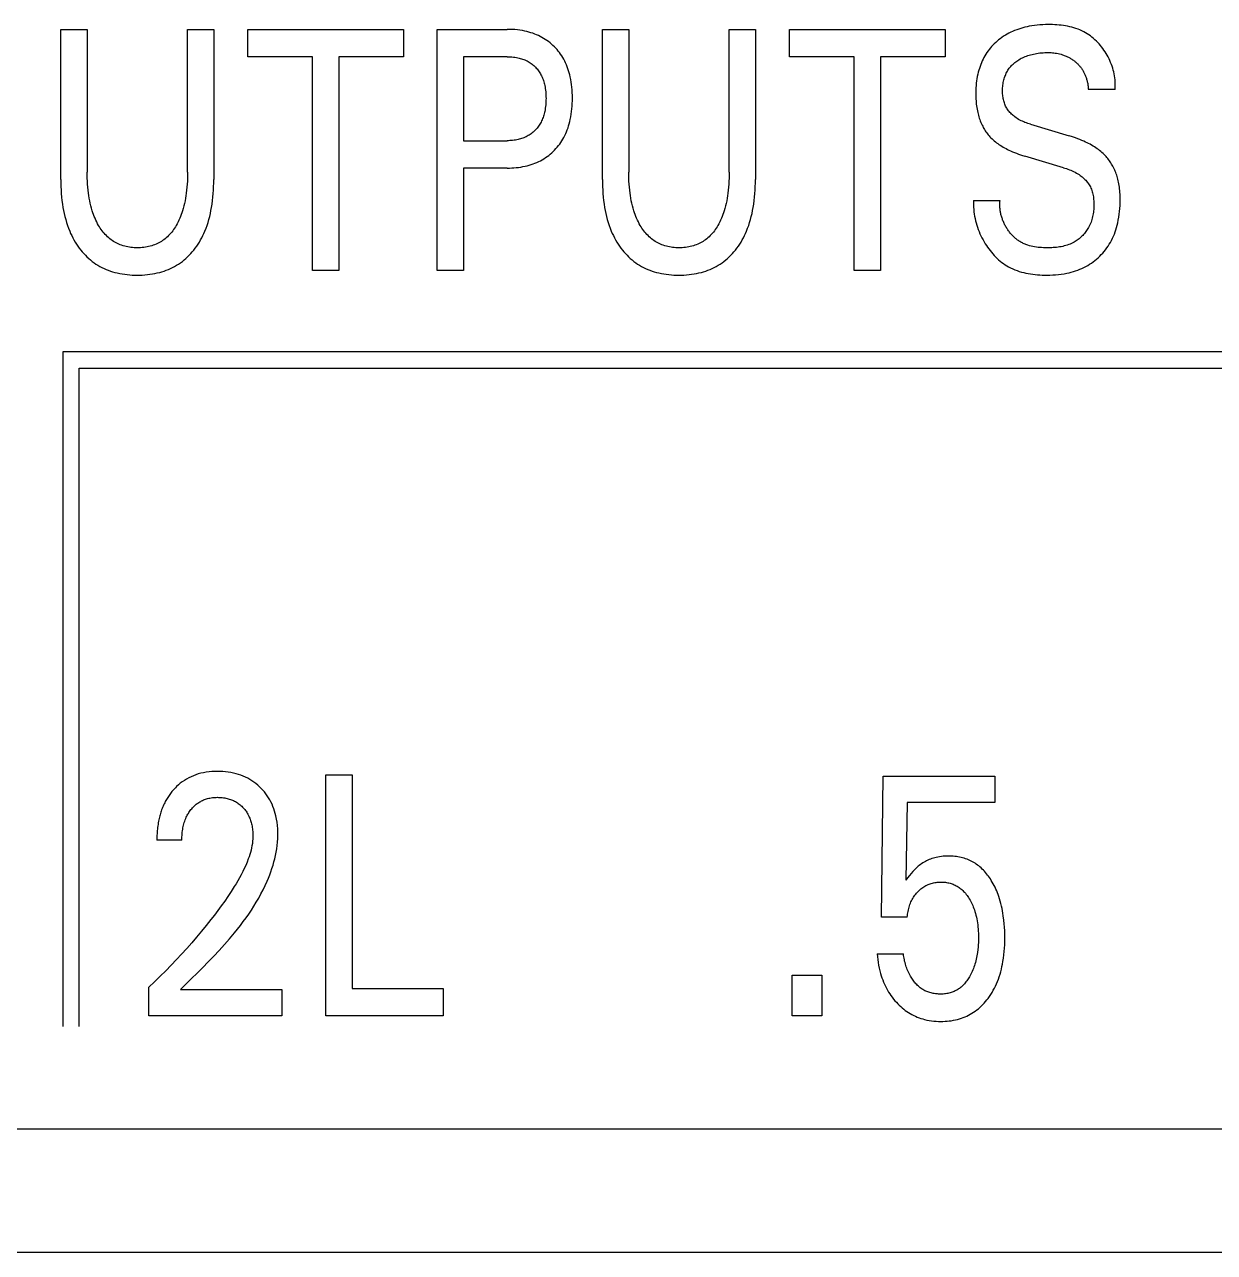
# Model space of a CAD drawing. Extents: x 867151 to 1787449, y -2071112 to -1028603.
# Drawn here: x 871182.14 to 871190.04, y -1032695.35 to -1032687.2 of the extents above; entities that cross this region are included whole.
import ezdxf

# ---------------------------------------------------------------- set-up
doc = ezdxf.new("R2010")
doc.units = 0
doc.header["$LTSCALE"] = 4
doc.header["$MEASUREMENT"] = 0
doc.layers.get('0').update_dxf_attribs({"linetype": 'CONTINUOUS'})
doc.layers.add('20000_FRONT_O', color=7, linetype='CONTINUOUS')

# ---------------------------------------------------------------- blocks, each defined once
blk = doc.blocks.new('CPU')
at = {"layer": '20000_FRONT_O', "color": 7, "linetype": 'Continuous'}
for p, q in [((82805.8953, 11012.3958), (82805.8953, 11013.3925)), ((82805.8953, 11013.3925), (82806.0703, 11013.3925)), ((82806.0703, 11013.3925), (82806.0703, 11012.4434)), ((82806.7371, 11012.4434), (82806.7371, 11013.3925)), ((82806.7371, 11013.3925), (82806.9113, 11013.3925)), ((82806.9113, 11013.3925), (82806.9113, 11012.3958)), ((82807.1372, 11013.2111), (82807.1372, 11013.3925)), ((82807.1372, 11013.3925), (82808.1704, 11013.3925)), ((82808.1704, 11013.3925), (82808.1704, 11013.2111)), ((82808.3945, 11011.7925), (82808.3945, 11013.3925)), ((82808.3945, 11013.3925), (82808.8598, 11013.3925)), ((82809.4921, 11012.3958), (82809.4921, 11013.3925)), ((82809.4921, 11013.3925), (82809.6672, 11013.3925)), ((82809.6672, 11013.3925), (82809.6672, 11012.4434)), ((82810.334, 11012.4434), (82810.334, 11013.3925)), ((82810.334, 11013.3925), (82810.5082, 11013.3925)), ((82810.5082, 11013.3925), (82810.5082, 11012.3958)), ((82810.734, 11013.2111), (82810.734, 11013.3925)), ((82810.734, 11013.3925), (82811.7673, 11013.3925)), ((82811.7673, 11013.3925), (82811.7673, 11013.2111)), ((82807.5662, 11013.2111), (82807.1372, 11013.2111)), ((82807.5662, 11011.7925), (82807.5662, 11013.2111)), ((82807.7413, 11013.2111), (82807.7413, 11011.7925)), ((82808.1704, 11013.2111), (82807.7413, 11013.2111)), ((82808.5696, 11013.2111), (82808.5696, 11012.6532)), ((82808.8598, 11013.2111), (82808.5696, 11013.2111)), ((82811.1631, 11013.2111), (82810.734, 11013.2111)), ((82811.1631, 11011.7925), (82811.1631, 11013.2111)), ((82811.3382, 11013.2111), (82811.3382, 11011.7925)), ((82811.7673, 11013.2111), (82811.3382, 11013.2111)), ((82812.8967, 11012.9922), (82812.7189, 11012.9922)), ((82812.3343, 11012.762), (82812.5919, 11012.6849)), ((82808.5696, 11012.6532), (82808.8598, 11012.6532)), ((82812.5538, 11012.474), (82812.2962, 11012.5511)), ((82808.5696, 11012.4717), (82808.5696, 11011.7925)), ((82808.8598, 11012.4717), (82808.5696, 11012.4717)), ((82811.9569, 11012.2563), (82812.1329, 11012.2563)), ((82807.7413, 11011.7925), (82807.5662, 11011.7925)), ((82808.5696, 11011.7925), (82808.3945, 11011.7925)), ((82811.3382, 11011.7925), (82811.1631, 11011.7925)), ((82805.908, 11011.2525), (82805.908, 11006.7725)), ((82828.658, 11011.2525), (82805.908, 11011.2525)), ((82806.018, 11006.7725), (82806.018, 11011.1425)), ((82806.018, 11011.1425), (82828.548, 11011.1425)), ((82807.6558, 11006.8425), (82807.6558, 11008.4425)), ((82807.6558, 11008.4425), (82807.8308, 11008.4425)), ((82807.8308, 11008.4425), (82807.8308, 11007.0239)), ((82811.3451, 11007.4979), (82811.3559, 11008.4334)), ((82811.3559, 11008.4334), (82812.0971, 11008.4334)), ((82812.0971, 11008.4334), (82812.0971, 11008.2588)), ((82811.5165, 11008.2588), (82811.5065, 11007.744)), ((82812.0971, 11008.2588), (82811.5165, 11008.2588)), ((82806.6996, 11008.0105), (82806.5336, 11008.0105)), ((82811.5165, 11007.4979), (82811.3451, 11007.4979)), ((82811.316, 11007.2541), (82811.4911, 11007.2541)), ((82810.7518, 11006.8425), (82810.7518, 11007.1124)), ((82810.7518, 11007.1124), (82810.9495, 11007.1124)), ((82810.9495, 11007.1124), (82810.9495, 11006.8425)), ((82806.481, 11006.8425), (82806.481, 11007.0342)), ((82806.6896, 11007.0171), (82807.3637, 11007.0171)), ((82807.3637, 11007.0171), (82807.3637, 11006.8425)), ((82807.8308, 11007.0239), (82808.435, 11007.0239)), ((82808.435, 11007.0239), (82808.435, 11006.8425)), ((82807.3637, 11006.8425), (82806.481, 11006.8425)), ((82808.435, 11006.8425), (82807.6558, 11006.8425)), ((82810.9495, 11006.8425), (82810.7518, 11006.8425)), ((82784.958, 11006.0925), (82826.958, 11006.0925)), ((82829.3837, 11005.2725), (82782.5398, 11005.2725))]:
    blk.add_line(p, q, dxfattribs=at)
for points in [[(82812.8967, 11012.9922), (82812.8975, 11013.0052), (82812.8979, 11013.0183), (82812.8977, 11013.0313), (82812.8972, 11013.0444), (82812.8961, 11013.0575), (82812.8946, 11013.0705), (82812.8926, 11013.0835), (82812.8902, 11013.0965), (82812.8874, 11013.1094), (82812.8842, 11013.1223), (82812.8805, 11013.135), (82812.8765, 11013.1477), (82812.872, 11013.1602), (82812.8671, 11013.1727), (82812.8619, 11013.1849), (82812.8563, 11013.197), (82812.8503, 11013.209), (82812.8439, 11013.2207), (82812.8372, 11013.2322), (82812.8302, 11013.2435), (82812.8229, 11013.2545), (82812.8152, 11013.2653), (82812.8073, 11013.2758), (82812.799, 11013.286), (82812.7904, 11013.296), (82812.7815, 11013.3056), (82812.7723, 11013.3149), (82812.7628, 11013.3239), (82812.753, 11013.3326), (82812.743, 11013.3409), (82812.7327, 11013.3488), (82812.7222, 11013.3563), (82812.7114, 11013.3634), (82812.7003, 11013.37), (82812.6891, 11013.3763), (82812.6764, 11013.3826), (82812.6635, 11013.3884), (82812.6503, 11013.3937), (82812.6369, 11013.3985), (82812.6234, 11013.4028), (82812.6096, 11013.4067), (82812.5957, 11013.4101), (82812.5816, 11013.4131), (82812.5675, 11013.4157), (82812.5532, 11013.4179), (82812.5389, 11013.4197), (82812.5245, 11013.4212), (82812.51, 11013.4224), (82812.4955, 11013.4233), (82812.4811, 11013.4239), (82812.4666, 11013.4242), (82812.4522, 11013.4243), (82812.4339, 11013.424), (82812.4158, 11013.4233), (82812.3977, 11013.4222), (82812.3797, 11013.4207), (82812.3617, 11013.4186), (82812.3439, 11013.4161), (82812.3261, 11013.4129), (82812.312, 11013.41), (82812.298, 11013.4068), (82812.2841, 11013.4031), (82812.2703, 11013.3991), (82812.2566, 11013.3946), (82812.243, 11013.3898), (82812.2296, 11013.3846), (82812.2163, 11013.3789), (82812.2039, 11013.3731), (82812.1917, 11013.367), (82812.1796, 11013.3605), (82812.1678, 11013.3536), (82812.1562, 11013.3463), (82812.1448, 11013.3386), (82812.1337, 11013.3306), (82812.1229, 11013.3222), (82812.1132, 11013.3141), (82812.1037, 11013.3057), (82812.0945, 11013.297), (82812.0856, 11013.288), (82812.0769, 11013.2787), (82812.0686, 11013.2692), (82812.0606, 11013.2593), (82812.053, 11013.2493), (82812.0457, 11013.2389), (82812.0387, 11013.2283), (82812.032, 11013.2172), (82812.0256, 11013.2058), (82812.0196, 11013.1942), (82812.014, 11013.1824), (82812.0088, 11013.1704), (82812.004, 11013.1583), (82811.9995, 11013.146), (82811.9954, 11013.1336), (82811.9916, 11013.1211), (82811.9882, 11013.1085), (82811.9847, 11013.0939), (82811.9817, 11013.0792), (82811.9791, 11013.0644), (82811.9769, 11013.0496), (82811.9751, 11013.0347), (82811.9736, 11013.0197), (82811.9726, 11013.0048)], [(82808.8598, 11012.4717), (82808.8749, 11012.4719), (82808.8899, 11012.4724), (82808.9049, 11012.4733), (82808.9199, 11012.4746), (82808.9348, 11012.4763), (82808.9497, 11012.4784), (82808.9645, 11012.481), (82808.9793, 11012.484), (82808.9925, 11012.4871), (82809.0056, 11012.4906), (82809.0186, 11012.4946), (82809.0315, 11012.4989), (82809.0442, 11012.5037), (82809.0567, 11012.5089), (82809.0691, 11012.5145), (82809.0812, 11012.5206), (82809.0926, 11012.5269), (82809.1038, 11012.5336), (82809.1148, 11012.5407), (82809.1255, 11012.5482), (82809.136, 11012.556), (82809.1461, 11012.5643), (82809.156, 11012.5728), (82809.1656, 11012.5817), (82809.1748, 11012.591), (82809.1837, 11012.6005), (82809.1923, 11012.6104), (82809.2005, 11012.6205), (82809.2084, 11012.6309), (82809.2159, 11012.6416), (82809.223, 11012.6526), (82809.2298, 11012.6637), (82809.2361, 11012.6751), (82809.2425, 11012.6876), (82809.2484, 11012.7002), (82809.2539, 11012.7131), (82809.259, 11012.7262), (82809.2637, 11012.7394), (82809.2679, 11012.7527), (82809.2718, 11012.7662), (82809.2753, 11012.7798), (82809.2785, 11012.7934), (82809.282, 11012.8111), (82809.285, 11012.8289), (82809.2874, 11012.8467), (82809.2893, 11012.8646), (82809.2908, 11012.8826), (82809.2918, 11012.9006), (82809.2924, 11012.9186), (82809.2926, 11012.9367), (82809.2924, 11012.9544), (82809.2918, 11012.9722), (82809.2907, 11012.9899), (82809.2892, 11013.0076), (82809.2873, 11013.0253), (82809.2848, 11013.0429), (82809.2818, 11013.0604), (82809.2782, 11013.0778), (82809.2751, 11013.0912), (82809.2715, 11013.1046), (82809.2676, 11013.1179), (82809.2632, 11013.131), (82809.2585, 11013.144), (82809.2534, 11013.1569), (82809.2478, 11013.1695), (82809.2418, 11013.182), (82809.2353, 11013.1942), (82809.2288, 11013.2054), (82809.222, 11013.2164), (82809.2147, 11013.2272), (82809.2071, 11013.2377), (82809.1991, 11013.2479), (82809.1908, 11013.2579), (82809.1821, 11013.2676), (82809.1731, 11013.2769), (82809.1637, 11013.2859), (82809.1541, 11013.2946), (82809.1442, 11013.3029), (82809.134, 11013.3109), (82809.1235, 11013.3185), (82809.1128, 11013.3257), (82809.1018, 11013.3326), (82809.0906, 11013.3391), (82809.0792, 11013.3451), (82809.0671, 11013.351), (82809.0548, 11013.3565), (82809.0423, 11013.3615), (82809.0297, 11013.3662), (82809.0169, 11013.3704), (82809.004, 11013.3742), (82808.991, 11013.3776), (82808.9779, 11013.3807), (82808.9612, 11013.384), (82808.9444, 11013.3867), (82808.9276, 11013.3889), (82808.9107, 11013.3905), (82808.8938, 11013.3916), (82808.8768, 11013.3923), (82808.8598, 11013.3925)], [(82808.8598, 11013.2111), (82808.8701, 11013.211), (82808.8804, 11013.2106), (82808.8906, 11013.2099), (82808.9009, 11013.2089), (82808.9111, 11013.2076), (82808.9212, 11013.2059), (82808.9313, 11013.2039), (82808.9392, 11013.2021), (82808.947, 11013.2), (82808.9548, 11013.1977), (82808.9624, 11013.1951), (82808.97, 11013.1923), (82808.9775, 11013.1893), (82808.9849, 11013.1859), (82808.9921, 11013.1824), (82808.9989, 11013.1787), (82809.0055, 11013.1748), (82809.0121, 11013.1706), (82809.0184, 11013.1662), (82809.0246, 11013.1616), (82809.0307, 11013.1568), (82809.0365, 11013.1517), (82809.0422, 11013.1464), (82809.0477, 11013.1409), (82809.053, 11013.1352), (82809.0581, 11013.1294), (82809.0629, 11013.1233), (82809.0676, 11013.1171), (82809.072, 11013.1107), (82809.0763, 11013.1041), (82809.0803, 11013.0974), (82809.084, 11013.0906), (82809.0878, 11013.0832), (82809.0913, 11013.0756), (82809.0946, 11013.0679), (82809.0976, 11013.0601), (82809.1004, 11013.0522), (82809.1029, 11013.0442), (82809.1052, 11013.0362), (82809.1073, 11013.0281), (82809.1091, 11013.0199), (82809.1112, 11013.0094), (82809.113, 11012.9988), (82809.1144, 11012.9881), (82809.1156, 11012.9774), (82809.1164, 11012.9667), (82809.117, 11012.9559), (82809.1174, 11012.9452), (82809.1175, 11012.9344), (82809.1174, 11012.9235), (82809.117, 11012.9127), (82809.1164, 11012.9018), (82809.1156, 11012.891), (82809.1145, 11012.8802), (82809.113, 11012.8695), (82809.1113, 11012.8588), (82809.1092, 11012.8481), (82809.1074, 11012.8399), (82809.1053, 11012.8317), (82809.1031, 11012.8236), (82809.1006, 11012.8155), (82809.0978, 11012.8075), (82809.0949, 11012.7997), (82809.0916, 11012.7919), (82809.0882, 11012.7842), (82809.0844, 11012.7767), (82809.0807, 11012.7698), (82809.0768, 11012.763), (82809.0726, 11012.7564), (82809.0682, 11012.7499), (82809.0636, 11012.7436), (82809.0588, 11012.7375), (82809.0538, 11012.7315), (82809.0485, 11012.7257), (82809.0431, 11012.7201), (82809.0374, 11012.7147), (82809.0316, 11012.7094), (82809.0255, 11012.7044), (82809.0193, 11012.6997), (82809.013, 11012.6951), (82809.0064, 11012.6908), (82808.9997, 11012.6867), (82808.9929, 11012.6829), (82808.9856, 11012.6792), (82808.9783, 11012.6758), (82808.9707, 11012.6726), (82808.9631, 11012.6697), (82808.9554, 11012.6671), (82808.9476, 11012.6647), (82808.9397, 11012.6625), (82808.9318, 11012.6606), (82808.9229, 11012.6588), (82808.914, 11012.6572), (82808.905, 11012.6559), (82808.896, 11012.6549), (82808.887, 11012.6541), (82808.8779, 11012.6536), (82808.8689, 11012.6533), (82808.8598, 11012.6532)], [(82812.3343, 11012.762), (82812.3252, 11012.7648), (82812.3162, 11012.7678), (82812.3072, 11012.771), (82812.2983, 11012.7744), (82812.2895, 11012.778), (82812.2808, 11012.7819), (82812.2722, 11012.786), (82812.2637, 11012.7904), (82812.2554, 11012.795), (82812.2472, 11012.8), (82812.2392, 11012.8052), (82812.2315, 11012.8108), (82812.2256, 11012.8153), (82812.2199, 11012.82), (82812.2143, 11012.8249), (82812.2089, 11012.83), (82812.2037, 11012.8352), (82812.1987, 11012.8406), (82812.1938, 11012.8462), (82812.1892, 11012.852), (82812.1848, 11012.8579), (82812.1807, 11012.8639), (82812.1768, 11012.8701), (82812.1731, 11012.8765), (82812.1698, 11012.883), (82812.1666, 11012.8898), (82812.1637, 11012.8968), (82812.1612, 11012.9039), (82812.1589, 11012.9111), (82812.1569, 11012.9184), (82812.1551, 11012.9257), (82812.1536, 11012.9332), (82812.1523, 11012.9407), (82812.1513, 11012.9482), (82812.1505, 11012.9558), (82812.1498, 11012.9634), (82812.1494, 11012.971), (82812.1492, 11012.9786), (82812.1492, 11012.9874), (82812.1494, 11012.9961), (82812.1498, 11013.0048), (82812.1505, 11013.0135), (82812.1515, 11013.0222), (82812.1528, 11013.0308), (82812.1542, 11013.0393), (82812.156, 11013.0478), (82812.1581, 11013.0563), (82812.1604, 11013.0647), (82812.1627, 11013.0721), (82812.1652, 11013.0794), (82812.168, 11013.0866), (82812.171, 11013.0937), (82812.1742, 11013.1008), (82812.1777, 11013.1077), (82812.1814, 11013.1144), (82812.1853, 11013.1211), (82812.1895, 11013.1276), (82812.194, 11013.1338), (82812.1986, 11013.1399), (82812.2036, 11013.1458), (82812.2087, 11013.1515), (82812.2141, 11013.1571), (82812.2196, 11013.1624), (82812.2253, 11013.1675), (82812.2313, 11013.1725), (82812.2373, 11013.1772), (82812.2435, 11013.1818), (82812.2499, 11013.1861), (82812.2577, 11013.1911), (82812.2656, 11013.1958), (82812.2738, 11013.2002), (82812.282, 11013.2043), (82812.2904, 11013.2082), (82812.2989, 11013.2118), (82812.3075, 11013.2151), (82812.3168, 11013.2184), (82812.3263, 11013.2214), (82812.3359, 11013.2242), (82812.3456, 11013.2266), (82812.3553, 11013.2288), (82812.3651, 11013.2308), (82812.3749, 11013.2325), (82812.3859, 11013.2341), (82812.3969, 11013.2355), (82812.4079, 11013.2366), (82812.4189, 11013.2374), (82812.43, 11013.238), (82812.4411, 11013.2383), (82812.4522, 11013.2383), (82812.4616, 11013.2381), (82812.471, 11013.2377), (82812.4804, 11013.2371), (82812.4898, 11013.2362), (82812.4992, 11013.235), (82812.5085, 11013.2336), (82812.5177, 11013.2319), (82812.5278, 11013.2296), (82812.5377, 11013.227), (82812.5476, 11013.2239)], [(82812.5476, 11013.2239), (82812.5535, 11013.222), (82812.5593, 11013.2198), (82812.565, 11013.2175), (82812.5707, 11013.2151), (82812.5764, 11013.2126), (82812.5814, 11013.2102), (82812.5863, 11013.2077), (82812.5912, 11013.2051), (82812.5961, 11013.2024), (82812.6008, 11013.1995), (82812.6056, 11013.1966), (82812.6102, 11013.1936), (82812.6148, 11013.1904), (82812.6193, 11013.1872), (82812.6238, 11013.1839), (82812.6282, 11013.1805), (82812.6323, 11013.1771), (82812.6364, 11013.1736), (82812.6404, 11013.17), (82812.6444, 11013.1664), (82812.6482, 11013.1626), (82812.652, 11013.1588), (82812.6557, 11013.1549), (82812.6593, 11013.1509), (82812.6628, 11013.1469), (82812.6662, 11013.1427), (82812.6695, 11013.1385), (82812.6727, 11013.1342), (82812.6758, 11013.1298), (82812.6787, 11013.1254), (82812.6816, 11013.1208), (82812.6844, 11013.1162), (82812.687, 11013.1115), (82812.6896, 11013.1068), (82812.692, 11013.102), (82812.6943, 11013.0972), (82812.6965, 11013.0923), (82812.6986, 11013.0873), (82812.7006, 11013.0823), (82812.7025, 11013.0773), (82812.7043, 11013.0722), (82812.706, 11013.0671), (82812.7077, 11013.0615), (82812.7093, 11013.0558), (82812.7108, 11013.0501), (82812.7121, 11013.0444), (82812.7133, 11013.0387), (82812.7145, 11013.0329), (82812.7154, 11013.0272), (82812.7163, 11013.0214), (82812.7171, 11013.0156), (82812.7177, 11013.0097), (82812.7182, 11013.0039), (82812.7186, 11012.9981), (82812.7189, 11012.9922)], [(82811.9726, 11013.0048), (82811.9719, 11012.9908), (82811.9715, 11012.9768), (82811.9714, 11012.9627), (82811.9715, 11012.9515), (82811.9718, 11012.9403), (82811.9723, 11012.9291), (82811.973, 11012.9179), (82811.9739, 11012.9067), (82811.975, 11012.8955), (82811.9763, 11012.8843), (82811.9779, 11012.8732), (82811.9798, 11012.8621), (82811.9819, 11012.8511), (82811.984, 11012.8414), (82811.9863, 11012.8316), (82811.9888, 11012.822), (82811.9916, 11012.8124), (82811.9946, 11012.8029), (82811.9979, 11012.7934), (82812.0014, 11012.7841), (82812.0051, 11012.7748), (82812.0091, 11012.7657), (82812.0133, 11012.7566), (82812.0172, 11012.749), (82812.0212, 11012.7415), (82812.0254, 11012.734), (82812.0298, 11012.7267), (82812.0344, 11012.7195), (82812.0391, 11012.7125), (82812.0441, 11012.7055), (82812.0492, 11012.6987), (82812.0545, 11012.6921), (82812.0601, 11012.6856), (82812.0657, 11012.6793), (82812.0725, 11012.6722), (82812.0795, 11012.6654), (82812.0867, 11012.6587), (82812.094, 11012.6523), (82812.1016, 11012.6461), (82812.1093, 11012.6401), (82812.1172, 11012.6343), (82812.1252, 11012.6287), (82812.1344, 11012.6226), (82812.1437, 11012.6168), (82812.1531, 11012.6111), (82812.1627, 11012.6057), (82812.1724, 11012.6005), (82812.1822, 11012.5955), (82812.192, 11012.5907), (82812.202, 11012.586), (82812.2152, 11012.5802), (82812.2284, 11012.5747), (82812.2418, 11012.5695), (82812.2553, 11012.5645), (82812.2688, 11012.5598), (82812.2825, 11012.5554), (82812.2962, 11012.5511)], [(82812.9301, 11012.2416), (82812.9303, 11012.2642), (82812.9301, 11012.2757), (82812.9298, 11012.2872), (82812.9292, 11012.2987), (82812.9285, 11012.3102), (82812.9276, 11012.3217), (82812.9264, 11012.3332), (82812.925, 11012.3446), (82812.9233, 11012.356), (82812.9214, 11012.3673), (82812.9192, 11012.3786), (82812.9172, 11012.3877), (82812.915, 11012.3968), (82812.9126, 11012.4058), (82812.91, 11012.4148), (82812.9072, 11012.4237), (82812.9042, 11012.4325), (82812.901, 11012.4413), (82812.8975, 11012.4499), (82812.8939, 11012.4585), (82812.89, 11012.467), (82812.8859, 11012.4754), (82812.8818, 11012.4832), (82812.8776, 11012.4909), (82812.8731, 11012.4985), (82812.8684, 11012.506), (82812.8636, 11012.5134), (82812.8585, 11012.5206), (82812.8533, 11012.5277), (82812.8478, 11012.5346), (82812.8422, 11012.5414), (82812.8364, 11012.5481), (82812.8305, 11012.5545), (82812.8235, 11012.5617), (82812.8163, 11012.5686), (82812.8089, 11012.5753), (82812.8013, 11012.5818), (82812.7935, 11012.5881), (82812.7856, 11012.5942), (82812.7775, 11012.6001), (82812.7693, 11012.6058), (82812.7598, 11012.612), (82812.7502, 11012.618), (82812.7404, 11012.6238), (82812.7305, 11012.6293), (82812.7205, 11012.6346), (82812.7103, 11012.6397), (82812.7001, 11012.6446), (82812.6898, 11012.6493), (82812.6761, 11012.6552), (82812.6623, 11012.6608), (82812.6484, 11012.6661), (82812.6344, 11012.6712), (82812.6203, 11012.676), (82812.6061, 11012.6806), (82812.5919, 11012.6849)], [(82812.5538, 11012.474), (82812.5636, 11012.471), (82812.5734, 11012.4678), (82812.5832, 11012.4643), (82812.5928, 11012.4607), (82812.6024, 11012.4568), (82812.6119, 11012.4527), (82812.6212, 11012.4484), (82812.6304, 11012.4437), (82812.6395, 11012.4388), (82812.6484, 11012.4335), (82812.6571, 11012.4279), (82812.6657, 11012.422), (82812.672, 11012.4172), (82812.6782, 11012.4123), (82812.6843, 11012.4072), (82812.6901, 11012.4019), (82812.6958, 11012.3964), (82812.7013, 11012.3907), (82812.7066, 11012.3848), (82812.7117, 11012.3787), (82812.7165, 11012.3725), (82812.721, 11012.3661), (82812.7252, 11012.3596), (82812.7292, 11012.3529), (82812.7328, 11012.346), (82812.7364, 11012.3383), (82812.7396, 11012.3305), (82812.7425, 11012.3225), (82812.745, 11012.3144), (82812.7472, 11012.3061), (82812.7491, 11012.2978), (82812.7507, 11012.2893), (82812.7521, 11012.2808), (82812.7532, 11012.2722), (82812.754, 11012.2635), (82812.7547, 11012.2548), (82812.7552, 11012.2461), (82812.7555, 11012.2363), (82812.7556, 11012.2265), (82812.7555, 11012.2167), (82812.7551, 11012.2069), (82812.7545, 11012.1972), (82812.7536, 11012.1875), (82812.7525, 11012.1778), (82812.7511, 11012.1682), (82812.7494, 11012.1586), (82812.7474, 11012.1491), (82812.7452, 11012.1398), (82812.7426, 11012.1305), (82812.7398, 11012.1213), (82812.7366, 11012.1122), (82812.7331, 11012.1033), (82812.7293, 11012.0944), (82812.7251, 11012.0858), (82812.7206, 11012.0773), (82812.7165, 11012.0702), (82812.7122, 11012.0633), (82812.7077, 11012.0565), (82812.7029, 11012.0499), (82812.698, 11012.0434), (82812.6928, 11012.0371), (82812.6874, 11012.0309), (82812.6818, 11012.0249), (82812.676, 11012.0191), (82812.6701, 11012.0134), (82812.6639, 11012.008), (82812.6576, 11012.0027), (82812.6512, 11011.9977), (82812.6446, 11011.9929), (82812.6379, 11011.9883), (82812.631, 11011.9839), (82812.624, 11011.9798), (82812.6169, 11011.976), (82812.6076, 11011.9714), (82812.5981, 11011.9672), (82812.5885, 11011.9634), (82812.5787, 11011.96), (82812.5688, 11011.9569), (82812.5588, 11011.9542), (82812.5487, 11011.9518), (82812.5384, 11011.9497), (82812.5281, 11011.9479), (82812.5177, 11011.9464), (82812.5073, 11011.9451), (82812.4968, 11011.9441), (82812.4863, 11011.9434), (82812.4757, 11011.9428), (82812.4651, 11011.9424), (82812.4546, 11011.9422), (82812.444, 11011.9422), (82812.4322, 11011.9423), (82812.4204, 11011.9427), (82812.4086, 11011.9433), (82812.3969, 11011.9441), (82812.3853, 11011.9453), (82812.3737, 11011.9467), (82812.3622, 11011.9485), (82812.3508, 11011.9506), (82812.3394, 11011.9531), (82812.3282, 11011.956), (82812.3171, 11011.9594)], [(82805.8953, 11012.3958), (82805.8955, 11012.3724), (82805.8961, 11012.3489), (82805.8971, 11012.3255), (82805.8987, 11012.3022), (82805.9007, 11012.2788), (82805.9032, 11012.2555), (82805.9063, 11012.2323), (82805.91, 11012.2091), (82805.9137, 11012.1891), (82805.9179, 11012.1692), (82805.9226, 11012.1494), (82805.9278, 11012.1297), (82805.9335, 11012.1102), (82805.9398, 11012.0908), (82805.9468, 11012.0717), (82805.9543, 11012.0528), (82805.9608, 11012.0379), (82805.9677, 11012.0232), (82805.9751, 11012.0086), (82805.9828, 11011.9943), (82805.991, 11011.9803), (82805.9996, 11011.9665), (82806.0087, 11011.953), (82806.0182, 11011.9398), (82806.0282, 11011.9269), (82806.0379, 11011.9151), (82806.048, 11011.9037), (82806.0585, 11011.8927), (82806.0693, 11011.8819), (82806.0806, 11011.8716), (82806.0921, 11011.8617), (82806.1041, 11011.8522), (82806.1163, 11011.8432), (82806.1289, 11011.8346), (82806.1418, 11011.8265), (82806.155, 11011.8189), (82806.1685, 11011.8118), (82806.1823, 11011.8051), (82806.1962, 11011.799), (82806.2104, 11011.7933), (82806.2248, 11011.7881), (82806.2393, 11011.7834), (82806.2539, 11011.7792), (82806.2702, 11011.7751), (82806.2866, 11011.7716), (82806.303, 11011.7686), (82806.3196, 11011.7661), (82806.3362, 11011.7641), (82806.3529, 11011.7626), (82806.3697, 11011.7616), (82806.3865, 11011.761), (82806.4033, 11011.7608), (82806.4201, 11011.761), (82806.4368, 11011.7616), (82806.4536, 11011.7626), (82806.4703, 11011.7641), (82806.4869, 11011.7661), (82806.5035, 11011.7686), (82806.52, 11011.7716), (82806.5363, 11011.7751), (82806.5526, 11011.7792), (82806.5672, 11011.7834), (82806.5818, 11011.7881), (82806.5961, 11011.7933), (82806.6103, 11011.799), (82806.6243, 11011.8051), (82806.638, 11011.8118), (82806.6515, 11011.8189), (82806.6647, 11011.8265), (82806.6776, 11011.8346), (82806.6902, 11011.8432), (82806.7025, 11011.8522), (82806.7144, 11011.8617), (82806.726, 11011.8716), (82806.7372, 11011.8819), (82806.7481, 11011.8927), (82806.7585, 11011.9037), (82806.7687, 11011.9151), (82806.7784, 11011.9269), (82806.7883, 11011.9398), (82806.7978, 11011.953), (82806.8069, 11011.9665), (82806.8155, 11011.9803), (82806.8237, 11011.9943), (82806.8315, 11012.0086), (82806.8388, 11012.0232), (82806.8457, 11012.0379), (82806.8522, 11012.0528), (82806.8598, 11012.0717), (82806.8667, 11012.0908), (82806.873, 11012.1102), (82806.8788, 11012.1297), (82806.884, 11012.1494), (82806.8886, 11012.1692), (82806.8928, 11012.1891), (82806.8965, 11012.2091), (82806.9002, 11012.2323), (82806.9033, 11012.2555), (82806.9058, 11012.2788), (82806.9079, 11012.3022), (82806.9094, 11012.3255), (82806.9105, 11012.3489), (82806.9111, 11012.3724), (82806.9113, 11012.3958)], [(82806.7371, 11012.4434), (82806.7369, 11012.4236), (82806.7365, 11012.4038), (82806.7357, 11012.3839), (82806.7345, 11012.3641), (82806.733, 11012.3444), (82806.7311, 11012.3246), (82806.7287, 11012.3049), (82806.7263, 11012.2879), (82806.7236, 11012.2709), (82806.7205, 11012.254), (82806.7169, 11012.2372), (82806.7129, 11012.2205), (82806.7085, 11012.2039), (82806.7036, 11012.1874), (82806.6995, 11012.1749), (82806.6952, 11012.1624), (82806.6904, 11012.1501), (82806.6854, 11012.1379), (82806.68, 11012.1259), (82806.6743, 11012.114), (82806.6682, 11012.1023), (82806.6618, 11012.0907), (82806.6563, 11012.0816), (82806.6506, 11012.0726), (82806.6447, 11012.0637), (82806.6384, 11012.0551), (82806.6319, 11012.0467), (82806.6252, 11012.0384), (82806.6181, 11012.0305), (82806.6108, 11012.0228), (82806.6032, 11012.0153), (82806.5953, 11012.0082), (82806.5876, 11012.0019), (82806.5797, 11011.9958), (82806.5716, 11011.99), (82806.5632, 11011.9846), (82806.5547, 11011.9794), (82806.5459, 11011.9746), (82806.537, 11011.9701), (82806.5279, 11011.966), (82806.5187, 11011.9622), (82806.5094, 11011.9587), (82806.4992, 11011.9554), (82806.489, 11011.9525), (82806.4786, 11011.95), (82806.4681, 11011.9478), (82806.4576, 11011.946), (82806.447, 11011.9446), (82806.4363, 11011.9435), (82806.4256, 11011.9428), (82806.4149, 11011.9423), (82806.4042, 11011.9422), (82806.3935, 11011.9423), (82806.3828, 11011.9428), (82806.3721, 11011.9436), (82806.3615, 11011.9446), (82806.351, 11011.9461), (82806.3404, 11011.9478), (82806.33, 11011.95), (82806.3197, 11011.9525), (82806.3095, 11011.9554), (82806.2993, 11011.9587), (82806.29, 11011.9622), (82806.2808, 11011.966), (82806.2717, 11011.9701), (82806.2628, 11011.9746), (82806.2541, 11011.9794), (82806.2455, 11011.9846), (82806.2372, 11011.99), (82806.229, 11011.9958), (82806.2211, 11012.0019), (82806.2135, 11012.0082), (82806.2055, 11012.0153), (82806.1979, 11012.0228), (82806.1905, 11012.0305), (82806.1834, 11012.0384), (82806.1766, 11012.0467), (82806.1701, 11012.0551), (82806.1638, 11012.0637), (82806.1578, 11012.0726), (82806.152, 11012.0816), (82806.1465, 11012.0907), (82806.14, 11012.1023), (82806.1339, 11012.1141), (82806.1281, 11012.1261), (82806.1227, 11012.1382), (82806.1176, 11012.1504), (82806.1128, 11012.1628), (82806.1083, 11012.1753), (82806.1042, 11012.1879), (82806.0993, 11012.2044), (82806.0948, 11012.221), (82806.0908, 11012.2377), (82806.0872, 11012.2545), (82806.084, 11012.2714), (82806.0812, 11012.2884), (82806.0788, 11012.3054), (82806.0764, 11012.3251), (82806.0745, 11012.3447), (82806.0729, 11012.3644), (82806.0718, 11012.3842), (82806.071, 11012.4039), (82806.0705, 11012.4236), (82806.0703, 11012.4434)], [(82809.4921, 11012.3958), (82809.4923, 11012.3724), (82809.493, 11012.3489), (82809.494, 11012.3255), (82809.4955, 11012.3022), (82809.4976, 11012.2788), (82809.5001, 11012.2555), (82809.5032, 11012.2323), (82809.5069, 11012.2091), (82809.5106, 11012.1891), (82809.5148, 11012.1692), (82809.5194, 11012.1494), (82809.5246, 11012.1297), (82809.5304, 11012.1102), (82809.5367, 11012.0908), (82809.5437, 11012.0717), (82809.5512, 11012.0528), (82809.5577, 11012.0379), (82809.5646, 11012.0232), (82809.5719, 11012.0086), (82809.5797, 11011.9943), (82809.5879, 11011.9803), (82809.5965, 11011.9665), (82809.6056, 11011.953), (82809.6151, 11011.9398), (82809.625, 11011.9269), (82809.6348, 11011.9151), (82809.6449, 11011.9037), (82809.6554, 11011.8927), (82809.6662, 11011.8819), (82809.6774, 11011.8716), (82809.689, 11011.8617), (82809.7009, 11011.8522), (82809.7132, 11011.8432), (82809.7258, 11011.8346), (82809.7387, 11011.8265), (82809.7519, 11011.8189), (82809.7654, 11011.8118), (82809.7791, 11011.8051), (82809.7931, 11011.799), (82809.8073, 11011.7933), (82809.8217, 11011.7881), (82809.8362, 11011.7834), (82809.8508, 11011.7792), (82809.8671, 11011.7751), (82809.8834, 11011.7716), (82809.8999, 11011.7686), (82809.9165, 11011.7661), (82809.9331, 11011.7641), (82809.9498, 11011.7626), (82809.9666, 11011.7616), (82809.9834, 11011.761), (82810.0001, 11011.7608), (82810.0169, 11011.761), (82810.0337, 11011.7616), (82810.0505, 11011.7626), (82810.0672, 11011.7641), (82810.0838, 11011.7661), (82810.1004, 11011.7686), (82810.1169, 11011.7716), (82810.1332, 11011.7751), (82810.1495, 11011.7792), (82810.1641, 11011.7834), (82810.1786, 11011.7881), (82810.193, 11011.7933), (82810.2072, 11011.799), (82810.2211, 11011.8051), (82810.2349, 11011.8118), (82810.2484, 11011.8189), (82810.2616, 11011.8265), (82810.2745, 11011.8346), (82810.2871, 11011.8432), (82810.2994, 11011.8522), (82810.3113, 11011.8617), (82810.3229, 11011.8716), (82810.3341, 11011.8819), (82810.3449, 11011.8927), (82810.3554, 11011.9037), (82810.3655, 11011.9151), (82810.3753, 11011.9269), (82810.3852, 11011.9398), (82810.3947, 11011.953), (82810.4038, 11011.9665), (82810.4124, 11011.9803), (82810.4206, 11011.9943), (82810.4283, 11012.0086), (82810.4357, 11012.0232), (82810.4426, 11012.0379), (82810.4491, 11012.0528), (82810.4566, 11012.0717), (82810.4636, 11012.0908), (82810.4699, 11012.1102), (82810.4757, 11012.1297), (82810.4809, 11012.1494), (82810.4855, 11012.1692), (82810.4897, 11012.1891), (82810.4934, 11012.2091), (82810.4971, 11012.2323), (82810.5002, 11012.2555), (82810.5027, 11012.2788), (82810.5048, 11012.3022), (82810.5063, 11012.3255), (82810.5073, 11012.3489), (82810.508, 11012.3724), (82810.5082, 11012.3958)], [(82810.334, 11012.4434), (82810.3338, 11012.4236), (82810.3334, 11012.4038), (82810.3326, 11012.3839), (82810.3314, 11012.3641), (82810.3299, 11012.3444), (82810.328, 11012.3246), (82810.3256, 11012.3049), (82810.3232, 11012.2879), (82810.3205, 11012.2709), (82810.3173, 11012.254), (82810.3138, 11012.2372), (82810.3098, 11012.2205), (82810.3054, 11012.2039), (82810.3005, 11012.1874), (82810.2964, 11012.1749), (82810.292, 11012.1624), (82810.2873, 11012.1501), (82810.2823, 11012.1379), (82810.2769, 11012.1259), (82810.2712, 11012.114), (82810.2651, 11012.1023), (82810.2587, 11012.0907), (82810.2532, 11012.0816), (82810.2475, 11012.0726), (82810.2415, 11012.0637), (82810.2353, 11012.0551), (82810.2288, 11012.0467), (82810.2221, 11012.0384), (82810.215, 11012.0305), (82810.2077, 11012.0228), (82810.2001, 11012.0153), (82810.1922, 11012.0082), (82810.1845, 11012.0019), (82810.1766, 11011.9958), (82810.1685, 11011.99), (82810.1601, 11011.9846), (82810.1515, 11011.9794), (82810.1428, 11011.9746), (82810.1339, 11011.9701), (82810.1248, 11011.966), (82810.1156, 11011.9622), (82810.1063, 11011.9587), (82810.0961, 11011.9554), (82810.0859, 11011.9525), (82810.0755, 11011.95), (82810.065, 11011.9478), (82810.0545, 11011.946), (82810.0439, 11011.9446), (82810.0332, 11011.9435), (82810.0225, 11011.9428), (82810.0118, 11011.9423), (82810.0011, 11011.9422), (82809.9904, 11011.9423), (82809.9797, 11011.9428), (82809.969, 11011.9436), (82809.9584, 11011.9446), (82809.9478, 11011.9461), (82809.9373, 11011.9478), (82809.9269, 11011.95), (82809.9166, 11011.9525), (82809.9063, 11011.9554), (82809.8962, 11011.9587), (82809.8869, 11011.9622), (82809.8777, 11011.966), (82809.8686, 11011.9701), (82809.8597, 11011.9746), (82809.851, 11011.9794), (82809.8424, 11011.9846), (82809.8341, 11011.99), (82809.8259, 11011.9958), (82809.818, 11012.0019), (82809.8103, 11012.0082), (82809.8024, 11012.0153), (82809.7948, 11012.0228), (82809.7874, 11012.0305), (82809.7803, 11012.0384), (82809.7735, 11012.0467), (82809.767, 11012.0551), (82809.7607, 11012.0637), (82809.7547, 11012.0726), (82809.7489, 11012.0816), (82809.7434, 11012.0907), (82809.7369, 11012.1023), (82809.7308, 11012.1141), (82809.725, 11012.1261), (82809.7195, 11012.1382), (82809.7144, 11012.1504), (82809.7097, 11012.1628), (82809.7052, 11012.1753), (82809.7011, 11012.1879), (82809.6961, 11012.2044), (82809.6917, 11012.221), (82809.6877, 11012.2377), (82809.6841, 11012.2545), (82809.6809, 11012.2714), (82809.6781, 11012.2884), (82809.6757, 11012.3054), (82809.6733, 11012.3251), (82809.6714, 11012.3447), (82809.6698, 11012.3644), (82809.6686, 11012.3842), (82809.6678, 11012.4039), (82809.6674, 11012.4236), (82809.6672, 11012.4434)], [(82811.9569, 11012.2563), (82811.9565, 11012.2413), (82811.9565, 11012.2264), (82811.9571, 11012.2114), (82811.9581, 11012.1964), (82811.9596, 11012.1814), (82811.9616, 11012.1665), (82811.964, 11012.1516), (82811.9669, 11012.1367), (82811.9703, 11012.122), (82811.9741, 11012.1073), (82811.9783, 11012.0927), (82811.9829, 11012.0782), (82811.988, 11012.0638), (82811.9935, 11012.0496), (82811.9994, 11012.0355), (82812.0058, 11012.0216), (82812.0125, 11012.0079), (82812.0196, 11011.9943), (82812.0271, 11011.981), (82812.0343, 11011.969), (82812.0418, 11011.9573), (82812.0496, 11011.9457), (82812.0578, 11011.9344), (82812.0662, 11011.9233), (82812.0749, 11011.9125), (82812.0839, 11011.902), (82812.0933, 11011.8917), (82812.1029, 11011.8818), (82812.1127, 11011.8722), (82812.1229, 11011.863), (82812.1333, 11011.8541), (82812.1441, 11011.8456), (82812.155, 11011.8375), (82812.1663, 11011.8299), (82812.1778, 11011.8226), (82812.1895, 11011.8158), (82812.203, 11011.8087), (82812.2168, 11011.8022), (82812.2309, 11011.7963), (82812.2452, 11011.7908), (82812.2598, 11011.7859), (82812.2745, 11011.7815), (82812.2895, 11011.7776), (82812.3046, 11011.7741), (82812.3198, 11011.7711), (82812.3352, 11011.7685), (82812.3506, 11011.7663), (82812.3661, 11011.7645), (82812.3817, 11011.7631), (82812.3973, 11011.762), (82812.4129, 11011.7613), (82812.4285, 11011.7609), (82812.444, 11011.7608), (82812.4632, 11011.761), (82812.4823, 11011.7618), (82812.5012, 11011.763), (82812.5201, 11011.7648), (82812.5389, 11011.7671), (82812.5576, 11011.77), (82812.5762, 11011.7736), (82812.5908, 11011.7769), (82812.6053, 11011.7806), (82812.6197, 11011.7847), (82812.634, 11011.7893), (82812.6482, 11011.7943), (82812.6622, 11011.7998), (82812.676, 11011.8058), (82812.6896, 11011.8122), (82812.7023, 11011.8187), (82812.7148, 11011.8257), (82812.7271, 11011.8332), (82812.7391, 11011.841), (82812.7508, 11011.8493), (82812.7623, 11011.8579), (82812.7734, 11011.867), (82812.7842, 11011.8764), (82812.7948, 11011.8864), (82812.805, 11011.8967), (82812.8148, 11011.9073), (82812.8243, 11011.9183), (82812.8333, 11011.9297), (82812.842, 11011.9413), (82812.8502, 11011.9533), (82812.858, 11011.9655), (82812.8654, 11011.978), (82812.8727, 11011.9915), (82812.8795, 11012.0053), (82812.8858, 11012.0194), (82812.8916, 11012.0336), (82812.897, 11012.048), (82812.9019, 11012.0626), (82812.9063, 11012.0774), (82812.9104, 11012.0923), (82812.914, 11012.1072), (82812.9181, 11012.1262), (82812.9215, 11012.1453), (82812.9243, 11012.1645), (82812.9265, 11012.1837), (82812.9282, 11012.203), (82812.9294, 11012.2223), (82812.9301, 11012.2416)], [(82812.3171, 11011.9594), (82812.3109, 11011.9614), (82812.3048, 11011.9637), (82812.2987, 11011.966), (82812.2927, 11011.9686), (82812.2868, 11011.9712), (82812.281, 11011.9741), (82812.2752, 11011.9771), (82812.2698, 11011.9801), (82812.2645, 11011.9832), (82812.2593, 11011.9865), (82812.2542, 11011.9899), (82812.2492, 11011.9935), (82812.2443, 11011.9972), (82812.2394, 11012.001), (82812.2347, 11012.0049), (82812.23, 11012.009), (82812.2254, 11012.0131), (82812.2209, 11012.0174), (82812.2165, 11012.0218), (82812.2122, 11012.0263), (82812.208, 11012.0309), (82812.2039, 11012.0356), (82812.1999, 11012.0404), (82812.196, 11012.0453), (82812.1922, 11012.0503), (82812.1885, 11012.0553), (82812.1849, 11012.0605), (82812.1814, 11012.0657), (82812.178, 11012.071), (82812.1747, 11012.0764), (82812.1715, 11012.0818), (82812.1684, 11012.0873), (82812.1654, 11012.0929), (82812.1625, 11012.0986), (82812.1598, 11012.1043), (82812.1571, 11012.11), (82812.1546, 11012.1158), (82812.1522, 11012.1217), (82812.1499, 11012.1276), (82812.1478, 11012.1335), (82812.1457, 11012.1395), (82812.1438, 11012.1455), (82812.142, 11012.1515), (82812.1404, 11012.1576), (82812.1388, 11012.1637), (82812.1374, 11012.1698), (82812.1362, 11012.176), (82812.1351, 11012.1821), (82812.1341, 11012.1883), (82812.1332, 11012.1945), (82812.1325, 11012.2007), (82812.132, 11012.2069), (82812.1316, 11012.2131), (82812.1313, 11012.2193), (82812.1312, 11012.2255), (82812.1312, 11012.2317), (82812.1314, 11012.2379), (82812.1317, 11012.244), (82812.1322, 11012.2502), (82812.1329, 11012.2563)], [(82806.6896, 11007.0171), (82806.7267, 11007.0539), (82806.7638, 11007.0907), (82806.8009, 11007.1275), (82806.8378, 11007.1644), (82806.8744, 11007.2017), (82806.9106, 11007.2392), (82806.9463, 11007.2773), (82806.9815, 11007.3159), (82807.0159, 11007.3551), (82807.0495, 11007.3951), (82807.0691, 11007.4193), (82807.0883, 11007.4439), (82807.1071, 11007.4687), (82807.1254, 11007.4939), (82807.1433, 11007.5194), (82807.1607, 11007.5453), (82807.1776, 11007.5715), (82807.1938, 11007.5981), (82807.2095, 11007.625), (82807.2245, 11007.6524), (82807.2389, 11007.6801), (82807.2525, 11007.7083), (82807.2654, 11007.7368), (82807.2742, 11007.7577), (82807.2825, 11007.7787), (82807.2904, 11007.7999), (82807.2978, 11007.8214), (82807.3047, 11007.8429), (82807.311, 11007.8647), (82807.3167, 11007.8865), (82807.3218, 11007.9085), (82807.3262, 11007.9306), (82807.3299, 11007.9528), (82807.3329, 11007.9751), (82807.3352, 11007.9974), (82807.3367, 11008.0198), (82807.3374, 11008.0422), (82807.3372, 11008.0638), (82807.3362, 11008.0854), (82807.3345, 11008.1069), (82807.3318, 11008.1283), (82807.3283, 11008.1496), (82807.3238, 11008.1707), (82807.3198, 11008.1867), (82807.3153, 11008.2025), (82807.3101, 11008.2182), (82807.3044, 11008.2336), (82807.298, 11008.2487), (82807.291, 11008.2636), (82807.2833, 11008.2781), (82807.2754, 11008.2916), (82807.2668, 11008.3047), (82807.2576, 11008.3175), (82807.2479, 11008.3298), (82807.2377, 11008.3418), (82807.227, 11008.3533), (82807.2158, 11008.3643), (82807.2037, 11008.3752), (82807.1911, 11008.3855), (82807.1781, 11008.3953), (82807.1647, 11008.4045), (82807.1509, 11008.4131), (82807.1367, 11008.421), (82807.1218, 11008.4283), (82807.1066, 11008.435), (82807.0911, 11008.441), (82807.0753, 11008.4463), (82807.0594, 11008.451), (82807.0432, 11008.455), (82807.0255, 11008.4586), (82807.0077, 11008.4615), (82806.9897, 11008.4637), (82806.9717, 11008.4652), (82806.9536, 11008.4661), (82806.9355, 11008.4663), (82806.9169, 11008.466), (82806.8984, 11008.465), (82806.8799, 11008.4633), (82806.8615, 11008.4608), (82806.8432, 11008.4576), (82806.8251, 11008.4535), (82806.8085, 11008.4489), (82806.7922, 11008.4436), (82806.7761, 11008.4376), (82806.7603, 11008.4308), (82806.7449, 11008.4232), (82806.7299, 11008.4149), (82806.7158, 11008.4062), (82806.7022, 11008.3969), (82806.6891, 11008.3869), (82806.6764, 11008.3764), (82806.6643, 11008.3653)], [(82806.6643, 11008.3653), (82806.6569, 11008.3581), (82806.6497, 11008.3507), (82806.6443, 11008.3447), (82806.6389, 11008.3387), (82806.6337, 11008.3326), (82806.6286, 11008.3263), (82806.6237, 11008.3199), (82806.6189, 11008.3135), (82806.6142, 11008.3069), (82806.6096, 11008.3002), (82806.6052, 11008.2935), (82806.6009, 11008.2866), (82806.5968, 11008.2797), (82806.5928, 11008.2727), (82806.5889, 11008.2656), (82806.5852, 11008.2584), (82806.5814, 11008.2507), (82806.5778, 11008.2429), (82806.5744, 11008.2351), (82806.5711, 11008.2272), (82806.568, 11008.2192), (82806.565, 11008.2111), (82806.5622, 11008.203), (82806.5595, 11008.1949), (82806.557, 11008.1867), (82806.5546, 11008.1784), (82806.5524, 11008.1701), (82806.5503, 11008.1618), (82806.5483, 11008.1534), (82806.5465, 11008.145), (82806.5445, 11008.1348), (82806.5426, 11008.1246), (82806.541, 11008.1143), (82806.5395, 11008.104), (82806.5382, 11008.0936), (82806.5371, 11008.0833), (82806.5361, 11008.0729), (82806.5353, 11008.0625), (82806.5347, 11008.0521), (82806.5342, 11008.0417), (82806.5339, 11008.0313), (82806.5337, 11008.0209), (82806.5336, 11008.0105)], [(82806.6996, 11008.0105), (82806.6997, 11008.0207), (82806.7, 11008.0309), (82806.7006, 11008.0412), (82806.7013, 11008.0514), (82806.7023, 11008.0616), (82806.7035, 11008.0718), (82806.705, 11008.0819), (82806.7068, 11008.092), (82806.7086, 11008.1009), (82806.7107, 11008.1097), (82806.713, 11008.1185), (82806.7156, 11008.1273), (82806.7184, 11008.1359), (82806.7214, 11008.1444), (82806.7248, 11008.1529), (82806.7284, 11008.1612), (82806.7317, 11008.1679), (82806.7351, 11008.1746), (82806.7387, 11008.1812), (82806.7425, 11008.1876), (82806.7465, 11008.194), (82806.7507, 11008.2002), (82806.7551, 11008.2063), (82806.7597, 11008.2122), (82806.7645, 11008.218), (82806.7692, 11008.2233), (82806.774, 11008.2286), (82806.779, 11008.2336), (82806.7842, 11008.2385), (82806.7895, 11008.2432), (82806.795, 11008.2477), (82806.8006, 11008.2521), (82806.8064, 11008.2563), (82806.8123, 11008.2602), (82806.8182, 11008.2639), (82806.8243, 11008.2673), (82806.8304, 11008.2706), (82806.8367, 11008.2736), (82806.843, 11008.2764), (82806.8495, 11008.279), (82806.856, 11008.2814), (82806.8626, 11008.2836), (82806.8693, 11008.2855), (82806.8774, 11008.2876), (82806.8856, 11008.2893), (82806.8938, 11008.2908), (82806.9021, 11008.2919), (82806.9104, 11008.2928), (82806.9187, 11008.2934), (82806.9271, 11008.2938), (82806.9355, 11008.294), (82806.9436, 11008.2939), (82806.9518, 11008.2936), (82806.9599, 11008.2931), (82806.968, 11008.2923), (82806.976, 11008.2913), (82806.9841, 11008.2901), (82806.9921, 11008.2886), (82807, 11008.2868), (82807.0072, 11008.2849), (82807.0144, 11008.2828), (82807.0215, 11008.2805), (82807.0286, 11008.2779), (82807.0355, 11008.2751), (82807.0423, 11008.2721), (82807.049, 11008.2688), (82807.0556, 11008.2652), (82807.062, 11008.2615), (82807.0682, 11008.2575), (82807.0743, 11008.2534), (82807.0803, 11008.2489), (82807.086, 11008.2443), (82807.0917, 11008.2395), (82807.0971, 11008.2345), (82807.1024, 11008.2293), (82807.1074, 11008.2241), (82807.1122, 11008.2187), (82807.1169, 11008.2131), (82807.1214, 11008.2074), (82807.1256, 11008.2015), (82807.1297, 11008.1955), (82807.1336, 11008.1894), (82807.1372, 11008.1832), (82807.1407, 11008.1768), (82807.1441, 11008.1699), (82807.1473, 11008.1629), (82807.1503, 11008.1558), (82807.1531, 11008.1485), (82807.1556, 11008.1412), (82807.1579, 11008.1339), (82807.16, 11008.1264), (82807.1619, 11008.1189), (82807.1637, 11008.1114), (82807.1654, 11008.1028), (82807.167, 11008.0942), (82807.1683, 11008.0855), (82807.1694, 11008.0768), (82807.1702, 11008.0681), (82807.1708, 11008.0594), (82807.1712, 11008.0506), (82807.1714, 11008.0419), (82807.1713, 11008.0332)], [(82807.1713, 11008.0332), (82807.1707, 11008.018), (82807.1694, 11008.0029), (82807.1675, 11007.9878), (82807.165, 11007.9728), (82807.162, 11007.9579), (82807.1585, 11007.9431), (82807.1545, 11007.9283), (82807.1502, 11007.9137), (82807.1454, 11007.8991), (82807.1403, 11007.8847), (82807.132, 11007.8633), (82807.1231, 11007.8421), (82807.1136, 11007.8213), (82807.1036, 11007.8007), (82807.0931, 11007.7803), (82807.0821, 11007.7602), (82807.0708, 11007.7403), (82807.0591, 11007.7206), (82807.0472, 11007.701), (82807.0266, 11007.6686), (82807.0054, 11007.6367), (82806.9836, 11007.6051), (82806.9614, 11007.5738), (82806.9386, 11007.5429), (82806.9155, 11007.5124), (82806.8919, 11007.4821), (82806.8609, 11007.4432), (82806.8294, 11007.4047), (82806.7973, 11007.3666), (82806.7648, 11007.329), (82806.7313, 11007.291), (82806.6972, 11007.2535), (82806.6628, 11007.2164), (82806.6279, 11007.1797), (82806.5918, 11007.1426), (82806.5553, 11007.106), (82806.5183, 11007.0699), (82806.481, 11007.0342)], [(82812.158, 11007.4787), (82812.1542, 11007.508), (82812.1517, 11007.5242), (82812.1489, 11007.5403), (82812.1457, 11007.5564), (82812.1422, 11007.5724), (82812.1383, 11007.5883), (82812.134, 11007.6041), (82812.1294, 11007.6198), (82812.1243, 11007.6354), (82812.1199, 11007.6478), (82812.1153, 11007.6602), (82812.1104, 11007.6724), (82812.1051, 11007.6845), (82812.0996, 11007.6965), (82812.0938, 11007.7083), (82812.0877, 11007.72), (82812.0812, 11007.7315), (82812.0744, 11007.7429), (82812.0687, 11007.7519), (82812.0627, 11007.7608), (82812.0565, 11007.7696), (82812.0501, 11007.7781), (82812.0434, 11007.7866), (82812.0366, 11007.7948), (82812.0294, 11007.8027), (82812.0221, 11007.8105), (82812.0145, 11007.818), (82812.0066, 11007.8253), (82811.9985, 11007.8323), (82811.9908, 11007.8386), (82811.9829, 11007.8446), (82811.9747, 11007.8503), (82811.9664, 11007.8558), (82811.9579, 11007.861), (82811.9493, 11007.8659), (82811.9405, 11007.8705), (82811.9315, 11007.8748), (82811.9224, 11007.8789), (82811.9132, 11007.8826), (82811.9039, 11007.886), (82811.8939, 11007.8892), (82811.8839, 11007.8921), (82811.8737, 11007.8947), (82811.8635, 11007.8969), (82811.8532, 11007.8988), (82811.8428, 11007.9004), (82811.8324, 11007.9017), (82811.8219, 11007.9026), (82811.8115, 11007.9033), (82811.801, 11007.9037), (82811.7905, 11007.9039), (82811.7786, 11007.9037), (82811.7668, 11007.9032), (82811.755, 11007.9023), (82811.7433, 11007.9011), (82811.7316, 11007.8995), (82811.72, 11007.8974), (82811.7084, 11007.8949), (82811.6991, 11007.8926), (82811.6898, 11007.89), (82811.6807, 11007.8871), (82811.6716, 11007.8839), (82811.6626, 11007.8804), (82811.6538, 11007.8766), (82811.645, 11007.8725), (82811.6365, 11007.8681), (82811.6281, 11007.8634), (82811.6199, 11007.8585), (82811.6119, 11007.8533), (82811.604, 11007.8478), (82811.5964, 11007.842), (82811.5889, 11007.836), (82811.5816, 11007.8298), (82811.5746, 11007.8234), (82811.5639, 11007.8129), (82811.5537, 11007.802), (82811.5422, 11007.7889), (82811.531, 11007.7755), (82811.5186, 11007.7599), (82811.5065, 11007.744)], [(82811.5165, 11007.4979), (82811.5174, 11007.5077), (82811.5186, 11007.5174), (82811.52, 11007.5272), (82811.5218, 11007.5368), (82811.5238, 11007.5464), (82811.5261, 11007.556), (82811.5287, 11007.5655), (82811.5314, 11007.574), (82811.5343, 11007.5825), (82811.5375, 11007.5908), (82811.541, 11007.5991), (82811.5448, 11007.6072), (82811.5488, 11007.6151), (82811.5532, 11007.6229), (82811.5577, 11007.6302), (82811.5625, 11007.6374), (82811.5675, 11007.6443), (82811.5727, 11007.6511), (82811.5783, 11007.6577), (82811.584, 11007.6641), (82811.59, 11007.6703), (82811.5957, 11007.6758), (82811.6016, 11007.6811), (82811.6076, 11007.6863), (82811.6139, 11007.6911), (82811.6203, 11007.6958), (82811.6269, 11007.7002), (82811.6336, 11007.7043), (82811.6404, 11007.7081), (82811.6473, 11007.7115), (82811.6543, 11007.7147), (82811.6615, 11007.7177), (82811.6687, 11007.7203), (82811.6761, 11007.7227), (82811.6835, 11007.7247), (82811.6914, 11007.7266), (82811.6993, 11007.7281), (82811.7073, 11007.7294), (82811.7154, 11007.7303), (82811.7235, 11007.731), (82811.7316, 11007.7314), (82811.7397, 11007.7315), (82811.7474, 11007.7314), (82811.755, 11007.7311), (82811.7627, 11007.7305), (82811.7703, 11007.7297), (82811.778, 11007.7286), (82811.7855, 11007.7273), (82811.793, 11007.7257), (82811.8004, 11007.7238), (82811.8078, 11007.7216), (82811.8151, 11007.7192), (82811.8219, 11007.7166), (82811.8287, 11007.7137), (82811.8353, 11007.7106), (82811.8418, 11007.7072), (82811.8482, 11007.7036), (82811.8545, 11007.6997), (82811.8606, 11007.6956), (82811.8666, 11007.6914), (82811.8724, 11007.6868), (82811.878, 11007.6821), (82811.8845, 11007.6762), (82811.8909, 11007.6699), (82811.8969, 11007.6634), (82811.9027, 11007.6567), (82811.9083, 11007.6498), (82811.9136, 11007.6427), (82811.9188, 11007.6354), (82811.9237, 11007.628), (82811.9284, 11007.6204), (82811.9335, 11007.6117), (82811.9383, 11007.6028), (82811.9429, 11007.5939), (82811.9472, 11007.5848), (82811.9513, 11007.5756), (82811.9552, 11007.5663), (82811.9588, 11007.5569), (82811.9621, 11007.5475), (82811.966, 11007.5355), (82811.9696, 11007.5234), (82811.9728, 11007.5112), (82811.9756, 11007.4989), (82811.9782, 11007.4865), (82811.9804, 11007.4741), (82811.9824, 11007.4616), (82811.9843, 11007.4476), (82811.9858, 11007.4336), (82811.9871, 11007.4195), (82811.988, 11007.4054), (82811.9886, 11007.3913), (82811.989, 11007.3771), (82811.9891, 11007.363), (82811.989, 11007.347), (82811.9885, 11007.331), (82811.9877, 11007.3151), (82811.9865, 11007.2992), (82811.985, 11007.2833)], [(82811.316, 11007.2541), (82811.3178, 11007.2353), (82811.3201, 11007.2166), (82811.3229, 11007.1979), (82811.3262, 11007.1793), (82811.3301, 11007.1608), (82811.3345, 11007.1424), (82811.3394, 11007.1241), (82811.3438, 11007.1098), (82811.3485, 11007.0955), (82811.3536, 11007.0815), (82811.3591, 11007.0675), (82811.3651, 11007.0538), (82811.3714, 11007.0402), (82811.3782, 11007.0269), (82811.3854, 11007.0137), (82811.3926, 11007.0015), (82811.4003, 11006.9895), (82811.4083, 11006.9777), (82811.4167, 11006.9662), (82811.4255, 11006.955), (82811.4346, 11006.944), (82811.4441, 11006.9334), (82811.4539, 11006.923), (82811.4633, 11006.9138), (82811.4729, 11006.9048), (82811.4829, 11006.8961), (82811.4931, 11006.8878), (82811.5035, 11006.8798), (82811.5143, 11006.8722), (82811.5252, 11006.865), (82811.5365, 11006.8581), (82811.5477, 11006.8518), (82811.5592, 11006.8459), (82811.5709, 11006.8404), (82811.5827, 11006.8354), (82811.5948, 11006.8307), (82811.607, 11006.8264), (82811.6193, 11006.8226), (82811.6317, 11006.8192), (82811.6469, 11006.8157), (82811.6621, 11006.8127), (82811.6775, 11006.8103), (82811.693, 11006.8085), (82811.7085, 11006.8072), (82811.7241, 11006.8065), (82811.7397, 11006.8062), (82811.7536, 11006.8064), (82811.7675, 11006.807), (82811.7814, 11006.8079), (82811.7952, 11006.8093), (82811.809, 11006.8112), (82811.8227, 11006.8135), (82811.8364, 11006.8162), (82811.8499, 11006.8195), (82811.8633, 11006.8232), (82811.8756, 11006.8272), (82811.8878, 11006.8316), (82811.8999, 11006.8364), (82811.9118, 11006.8417), (82811.9235, 11006.8474), (82811.9349, 11006.8535), (82811.9462, 11006.86), (82811.9572, 11006.8669), (82811.9679, 11006.8743), (82811.9787, 11006.8823), (82811.9892, 11006.8907), (82811.9993, 11006.8995), (82812.0092, 11006.9087), (82812.0187, 11006.9182), (82812.0279, 11006.9281), (82812.0368, 11006.9382), (82812.0453, 11006.9486), (82812.0536, 11006.9593), (82812.0628, 11006.9723), (82812.0716, 11006.9855), (82812.08, 11006.9991), (82812.0879, 11007.0129), (82812.0953, 11007.027), (82812.1023, 11007.0413), (82812.1089, 11007.0558), (82812.115, 11007.0704), (82812.1213, 11007.0867), (82812.127, 11007.1031), (82812.1323, 11007.1196), (82812.1371, 11007.1363), (82812.1414, 11007.1532), (82812.1453, 11007.1701), (82812.1488, 11007.1871), (82812.1519, 11007.2042), (82812.1554, 11007.2264), (82812.1582, 11007.2487), (82812.1604, 11007.271), (82812.1621, 11007.2934), (82812.1633, 11007.3158), (82812.164, 11007.3383), (82812.1642, 11007.3607), (82812.164, 11007.3844), (82812.1633, 11007.408), (82812.1621, 11007.4316), (82812.1604, 11007.4552), (82812.158, 11007.4787)], [(82811.985, 11007.2833), (82811.9825, 11007.2635), (82811.9808, 11007.2524), (82811.9789, 11007.2414), (82811.9768, 11007.2305), (82811.9744, 11007.2195), (82811.9718, 11007.2087), (82811.969, 11007.1979), (82811.9659, 11007.1872), (82811.9625, 11007.1765), (82811.9592, 11007.1669), (82811.9557, 11007.1573), (82811.9519, 11007.1479), (82811.9479, 11007.1385), (82811.9436, 11007.1293), (82811.9391, 11007.1201), (82811.9343, 11007.1111), (82811.9293, 11007.1022), (82811.9251, 11007.0952), (82811.9207, 11007.0883), (82811.9162, 11007.0815), (82811.9114, 11007.0749), (82811.9065, 11007.0684), (82811.9014, 11007.062), (82811.896, 11007.0559), (82811.8905, 11007.0499), (82811.8848, 11007.0441), (82811.8788, 11007.0386), (82811.8737, 11007.0342), (82811.8684, 11007.0299), (82811.863, 11007.0258), (82811.8575, 11007.022), (82811.8518, 11007.0183), (82811.846, 11007.0148), (82811.8401, 11007.0115), (82811.8341, 11007.0084), (82811.828, 11007.0055), (82811.8218, 11007.0028), (82811.8156, 11007.0004), (82811.8083, 11006.9979), (82811.8009, 11006.9957), (82811.7935, 11006.9938), (82811.786, 11006.9921), (82811.7784, 11006.9907), (82811.7707, 11006.9896), (82811.763, 11006.9888), (82811.7553, 11006.9882), (82811.7475, 11006.9878), (82811.7397, 11006.9877), (82811.7324, 11006.9877), (82811.725, 11006.988), (82811.7177, 11006.9884), (82811.7104, 11006.9891), (82811.7031, 11006.9899), (82811.6958, 11006.991), (82811.6886, 11006.9923), (82811.6814, 11006.9937), (82811.6743, 11006.9954), (82811.6673, 11006.9974), (82811.6604, 11006.9995), (82811.6535, 11007.0019), (82811.6467, 11007.0045), (82811.6401, 11007.0073), (82811.6336, 11007.0104), (82811.6272, 11007.0137), (82811.6209, 11007.0173), (82811.6145, 11007.0213), (82811.6083, 11007.0256), (82811.6022, 11007.0301), (82811.5962, 11007.0349), (82811.5905, 11007.0399), (82811.5849, 11007.0451), (82811.5795, 11007.0505), (82811.5742, 11007.0561), (82811.5691, 11007.0618), (82811.5642, 11007.0678), (82811.5594, 11007.0738), (82811.5548, 11007.0801), (82811.5504, 11007.0864), (82811.5461, 11007.0929), (82811.542, 11007.0994), (82811.5381, 11007.1061), (82811.5333, 11007.1147), (82811.5287, 11007.1234), (82811.5245, 11007.1323), (82811.5204, 11007.1412), (82811.5167, 11007.1503), (82811.5131, 11007.1594), (82811.5099, 11007.1686), (82811.5068, 11007.1779), (82811.5041, 11007.1873), (82811.5015, 11007.1967), (82811.4992, 11007.2062), (82811.4971, 11007.2157), (82811.4953, 11007.2253), (82811.4937, 11007.2349), (82811.4923, 11007.2445), (82811.4911, 11007.2541)]]:
    blk.add_lwpolyline(points, dxfattribs=at)

msp = doc.modelspace()

# ---------------------------------------------------------------- block references
msp.add_blockref('CPU', (788376.4881, -1043700.6242))

doc.saveas('drawing.dxf')
